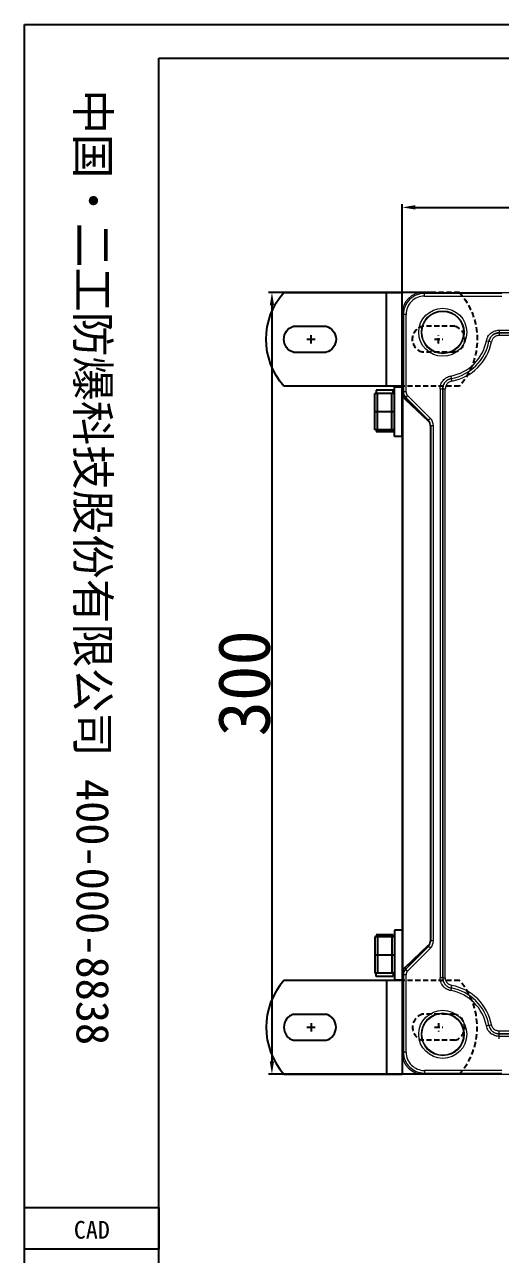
# Model space of a CAD drawing. Header units: millimetres. Extents: x 3916 to 6020, y 1867 to 2649.
# Drawn here: x 3915.7 to 4098.4, y 2177.4 to 2649.2 of the extents above; entities that cross this region are included whole.
import ezdxf

# ---------------------------------------------------------------- set-up
doc = ezdxf.new("R2010")
doc.units = ezdxf.units.MM
doc.linetypes.add('ACAD_ISO02W100', pattern=[15, 12, -3])
doc.linetypes.add('虚线', pattern=[3, 2, -1])
doc.layers.add('13', color=7, linetype='Continuous', lineweight=18)
doc.layers.add('图层1', color=6, linetype='Continuous', lineweight=5)
doc.styles.add('宋体', font='')
doc.styles.get('宋体').set_extended_font_data('SimSun')
doc.dimstyles.new('尺寸标注$0', dxfattribs={"dimtxt": 20, "dimasz": 5, "dimexe": 1.25, "dimexo": 1, "dimtad": 1, "dimdec": 0, "dimdsep": 46, "dimtxsty": '宋体', "dimcen": 2.5, "dimclrd": 1, "dimclre": 1, "dimclrt": 1, "dimadec": 0, "dimazin": 0, "dimtfac": 1, "dimtdec": 0, "dimtmove": 0, "dimatfit": 3, "dimfxl": 0, "dimarcsym": 0})

# ---------------------------------------------------------------- blocks, each defined once
blk = doc.blocks.new('*D21')
at = {"color": 1, "lineweight": -2, "transparency": 16777216}
for p, q in [((4060.69, 2524.15), (4060.69, 2580.33)), ((4065.69, 2579.08), (4355.63, 2579.08)), ((4360.63, 2531.06), (4360.63, 2580.33))]:
    blk.add_line(p, q, dxfattribs=at)
at = {"color": 1, "transparency": 16777216}
for points in [[(4065.69, 2579.92), (4065.69, 2578.25), (4060.69, 2579.08)], [(4355.63, 2579.92), (4355.63, 2578.25), (4360.63, 2579.08)]]:
    blk.add_solid(points, dxfattribs=at)
at = {"layer": 'Defpoints', "color": 0, "transparency": 16777216}
for p in [(4360.63, 2579.08), (4360.63, 2530.06), (4060.69, 2523.15)]:
    blk.add_point(p, dxfattribs=at)
at = {"color": 1, "transparency": 16777216, "insert": (4210.66, 2589.71), "char_height": 20, "attachment_point": 5, "style": '宋体'}
blk.add_mtext('300', dxfattribs=at)
blk = doc.blocks.new('LX300300')
at = {"layer": '13'}
for p, q in [((-1439.23, 19915.44), (-1439.2, 19915.4)), ((-1439.23, 19915.44), (-1155.28, 19915.44)), ((-1409.06, 19914.98), (-1438.75, 19914.98)), ((-1438.75, 19913.98), (-1409.06, 19913.98)), ((-1447.23, 19623.49), (-1447.23, 19907.44)), ((-1447.2, 19907.4), (-1447.23, 19907.44)), ((-1446.78, 19906.95), (-1446.78, 19877.27)), ((-1445.78, 19877.27), (-1445.78, 19906.96)), ((-1410.06, 19900.91), (-1410.06, 19899.91)), ((-1410.06, 19900.91), (-1184.45, 19900.91)), ((-1414.93, 19896.89), (-1413.96, 19896.7)), ((-1413.94, 19896.69), (-1412.96, 19896.5)), ((-1184.45, 19899.91), (-1410.06, 19899.91)), ((-1410.05, 19899.89), (-1184.47, 19899.89)), ((-1410.05, 19899.89), (-1410.05, 19898.9)), ((-1184.47, 19898.9), (-1410.05, 19898.9)), ((-1428.63, 19883.35), (-1428.45, 19882.37)), ((-1428.44, 19882.36), (-1428.26, 19881.38)), ((-1446.78, 19877.27), (-1446.99, 19876.75)), ((-1445.78, 19877.27), (-1446.78, 19877.27)), ((-1432.7, 19878.47), (-1431.71, 19878.47)), ((-1432.7, 19878.47), (-1432.7, 19652.45)), ((-1431.71, 19652.45), (-1431.71, 19878.47)), ((-1431.69, 19878.46), (-1430.7, 19878.46)), ((-1431.69, 19878.46), (-1431.69, 19652.47)), ((-1430.7, 19652.47), (-1430.7, 19878.46)), ((-1446.99, 19876.75), (-1446.99, 19654.18)), ((-1446.83, 19655.57), (-1446.83, 19875.36)), ((-1446.09, 19874.33), (-1437.23, 19865.99)), ((-1446.08, 19874.69), (-1445.9, 19875.14)), ((-1437.22, 19866.34), (-1446.08, 19874.69)), ((-1445.19, 19875.85), (-1445.9, 19875.14)), ((-1445.9, 19875.14), (-1437.15, 19866.4)), ((-1436.44, 19867.1), (-1445.19, 19875.85)), ((-1437.15, 19866.4), (-1437.22, 19866.34)), ((-1436.44, 19867.1), (-1437.15, 19866.4)), ((-1436.47, 19864.24), (-1436.47, 19666.69)), ((-1436.47, 19864.24), (-1436.31, 19864.24)), ((-1436.31, 19864.24), (-1436.27, 19864.27)), ((-1436.31, 19666.69), (-1436.31, 19864.24)), ((-1436.27, 19864.27), (-1436.27, 19666.65)), ((-1435.27, 19864.27), (-1436.27, 19864.27)), ((-1435.27, 19666.65), (-1435.27, 19864.27)), ((-1446.09, 19656.59), (-1437.23, 19664.94)), ((-1436.47, 19666.69), (-1436.31, 19666.69)), ((-1436.31, 19666.69), (-1436.27, 19666.65)), ((-1435.27, 19666.65), (-1436.27, 19666.65)), ((-1437.22, 19664.58), (-1446.08, 19656.24)), ((-1445.9, 19655.78), (-1437.15, 19664.53)), ((-1436.44, 19663.82), (-1445.19, 19655.07)), ((-1437.15, 19664.53), (-1437.22, 19664.58)), ((-1436.44, 19663.82), (-1437.15, 19664.53)), ((-1446.08, 19656.24), (-1445.9, 19655.78)), ((-1445.19, 19655.07), (-1445.9, 19655.78)), ((-1446.78, 19653.66), (-1446.99, 19654.18)), ((-1446.78, 19653.66), (-1446.78, 19623.97)), ((-1445.78, 19653.66), (-1446.78, 19653.66)), ((-1445.78, 19623.97), (-1445.78, 19653.66)), ((-1431.71, 19652.45), (-1432.7, 19652.45)), ((-1431.69, 19652.47), (-1430.7, 19652.47)), ((-1428.45, 19648.55), (-1428.63, 19647.57)), ((-1428.44, 19648.57), (-1428.26, 19649.55)), ((-1413.96, 19634.23), (-1414.93, 19634.04)), ((-1413.94, 19634.24), (-1412.96, 19634.43)), ((-1410.05, 19631.03), (-1410.05, 19632.03)), ((-1184.47, 19632.03), (-1410.05, 19632.03)), ((-1410.06, 19629.02), (-1410.06, 19631.01)), ((-1184.45, 19631.01), (-1410.06, 19631.01)), ((-1410.06, 19630.02), (-1184.45, 19630.02)), ((-1410.05, 19631.03), (-1184.47, 19631.03)), ((-1447.2, 19623.52), (-1447.23, 19623.49)), ((-1439.23, 19615.49), (-1439.2, 19615.52)), ((-1439.23, 19615.49), (-1155.28, 19615.49)), ((-1409.06, 19616.94), (-1438.75, 19616.94)), ((-1438.75, 19616.94), (-1438.75, 19615.94)), ((-1438.75, 19615.94), (-1409.06, 19615.94))]:
    blk.add_line(p, q, dxfattribs=at)
for centre, radius in [((-1431.68, 19900.13), 9.22), ((-1431.68, 19900.13), 8.22), ((-1431.68, 19900.13), 8), ((-1431.68, 19630.79), 9.22), ((-1431.68, 19630.79), 8.22), ((-1431.68, 19630.79), 8)]:
    blk.add_circle(centre, radius, dxfattribs=at)
for centre, radius, start, end in [((-1431.68, 19900.13), 17.06, 280.2979, 349.0335), ((-1431.68, 19900.13), 18.05, 280.2979, 349.0335), ((-1431.68, 19900.13), 18.07, 280.331, 349.0008), ((-1431.68, 19900.13), 19.06, 280.331, 349.0008), ((-1431.68, 19630.79), 17.06, 10.9665, 79.7021), ((-1431.68, 19630.79), 18.05, 10.9665, 79.7021), ((-1431.68, 19630.79), 18.07, 10.9992, 79.669), ((-1431.68, 19630.79), 19.06, 10.9992, 79.669)]:
    blk.add_arc(centre, radius, start, end, dxfattribs=at)
for centre, major_axis, ratio, start_param, end_param in [((-1439.23, 19907.43), (5.66, -5.66), 0.999695, 2.356347, 3.926839), ((-1438.78, 19906.98), (5.66, -5.66), 0.999772, 2.352781, 3.930404), ((-1438.78, 19906.98), (4.95, -4.95), 0.999695, 2.352272, 3.930404), ((-1443.78, 19877.27), (-1.11, -2.79), 0.999632, 5.09321, 5.878951), ((-1443.78, 19877.27), (-0.74, -1.86), 0.998897, 5.09321, 5.878951), ((-1447.17, 19875.36), (0.454, 0.209), 0.366677, 5.385578, 6.247018), ((-1443.58, 19876.92), (-2.95, -2.09), 0.955888, 6.105193, 6.47305), ((-1443.92, 19876.92), (-2.53, -1.81), 0.948739, 6.105313, 6.473169), ((-1446.43, 19874.33), (0.343, 0.364), 0.566149, 5.202206, 6.230789), ((-1437.57, 19865.99), (0.343, 0.364), 0.566149, 5.202206, 6.230789), ((-1439.06, 19864.17), (-2.45, -0.85), 0.958263, 2.819757, 3.604888), ((-1439.4, 19864.17), (-2.93, -1.01), 0.965117, 2.820022, 3.605154), ((-1439.27, 19864.27), (-2.4, -1.8), 0.998416, 2.49853, 3.283662), ((-1439.27, 19864.27), (3.2, 2.4), 0.999049, 5.640123, 6.425254), ((-1439.06, 19666.75), (2.45, -0.85), 0.958263, 5.81989, 6.605021), ((-1437.57, 19664.94), (0.343, -0.364), 0.566149, 0.052396, 1.08098), ((-1439.4, 19666.75), (2.93, -1.01), 0.965117, 5.819624, 6.604756), ((-1439.27, 19666.65), (2.4, -1.8), 0.998416, 6.141116, 6.926248), ((-1439.27, 19666.65), (3.2, -2.4), 0.999049, 6.141116, 6.926248), ((-1443.58, 19654.01), (2.95, -2.09), 0.955888, 2.951728, 3.319585), ((-1447.17, 19655.57), (0.454, -0.209), 0.366677, 0.036168, 0.897607), ((-1443.78, 19653.66), (1.11, -2.79), 0.999632, 3.545827, 4.331568), ((-1443.92, 19654.01), (2.53, -1.81), 0.948739, 2.951609, 3.319465), ((-1446.43, 19656.59), (0.343, -0.364), 0.566149, 0.052396, 1.08098), ((-1443.78, 19653.66), (-0.74, 1.86), 0.998897, 0.404234, 1.189975), ((-1439.23, 19623.49), (5.66, 5.66), 0.999695, 2.356347, 3.926839), ((-1438.78, 19623.94), (-5.66, -5.66), 0.999772, 5.494374, 7.071996), ((-1438.78, 19623.94), (4.95, 4.95), 0.999695, 2.352781, 3.930913)]:
    blk.add_ellipse(centre, major_axis=major_axis, ratio=ratio, start_param=start_param, end_param=end_param, dxfattribs=at)
for points, degree in [([(-1439.26, 19915.4), (-1438.75, 19914.98)], 1), ([(-1446.78, 19906.95), (-1447.2, 19907.47)], 1), ([(-1413.94, 19896.69), (-1413.95, 19896.69), (-1413.95, 19896.7), (-1413.96, 19896.7)], 3), ([(-1410.06, 19899.91), (-1410.06, 19899.91), (-1410.05, 19899.9), (-1410.05, 19899.89)], 3), ([(-1428.45, 19882.37), (-1428.45, 19882.37), (-1428.44, 19882.36), (-1428.44, 19882.36)], 3), ([(-1431.69, 19878.46), (-1431.7, 19878.46), (-1431.7, 19878.47), (-1431.71, 19878.47)], 3), ([(-1431.69, 19652.47), (-1431.7, 19652.46), (-1431.7, 19652.46), (-1431.71, 19652.45)], 3), ([(-1428.45, 19648.55), (-1428.45, 19648.56), (-1428.44, 19648.56), (-1428.44, 19648.57)], 3), ([(-1413.94, 19634.24), (-1413.95, 19634.23), (-1413.95, 19634.23), (-1413.96, 19634.23)], 3), ([(-1410.06, 19631.01), (-1410.06, 19631.02), (-1410.05, 19631.02), (-1410.05, 19631.03)], 3), ([(-1446.78, 19623.97), (-1446.92, 19623.8), (-1447.06, 19623.63), (-1447.2, 19623.46)], 3), ([(-1439.26, 19615.52), (-1439.09, 19615.66), (-1438.92, 19615.8), (-1438.75, 19615.94)], 3)]:
    blk.add_open_spline(points, degree=degree, dxfattribs=at)
for points, knots in [([(-1438.75, 19913.98), (-1438.75, 19914.11), (-1438.75, 19914.24), (-1438.75, 19914.48), (-1438.75, 19914.59), (-1438.75, 19914.78), (-1438.75, 19914.85), (-1438.75, 19914.95), (-1438.75, 19914.98), (-1438.75, 19914.98)], [0, 0, 0, 0, 8280.546413, 8280.546413, 16561.092826, 16561.092826, 24841.639239, 24841.639239, 33122.185653, 33122.185653, 33122.185653, 33122.185653]), ([(-1445.78, 19906.96), (-1445.91, 19906.96), (-1446.04, 19906.96), (-1446.28, 19906.96), (-1446.39, 19906.96), (-1446.57, 19906.96), (-1446.65, 19906.96), (-1446.75, 19906.96), (-1446.78, 19906.96), (-1446.78, 19906.95)], [0, 0, 0, 0, 8268.615345, 8268.615345, 16537.23069, 16537.23069, 24805.846034, 24805.846034, 33074.461379, 33074.461379, 33074.461379, 33074.461379]), ([(-1414.93, 19896.89), (-1414.88, 19897.17), (-1414.8, 19897.45), (-1414.65, 19897.84), (-1414.59, 19897.97), (-1414.47, 19898.23), (-1414.4, 19898.36), (-1414.18, 19898.73), (-1414.02, 19898.96), (-1413.74, 19899.28), (-1413.64, 19899.39), (-1413.44, 19899.59), (-1413.33, 19899.68), (-1413, 19899.96), (-1412.76, 19900.12), (-1412.39, 19900.33), (-1412.27, 19900.39), (-1412.01, 19900.51), (-1411.87, 19900.57), (-1411.47, 19900.71), (-1411.19, 19900.78), (-1410.63, 19900.88), (-1410.35, 19900.91), (-1410.06, 19900.91)], [0, 0, 0, 0, 10216.493729, 10216.493729, 15324.740594, 15324.740594, 20432.987459, 20432.987459, 30649.481188, 30649.481188, 35757.728053, 35757.728053, 40865.974918, 40865.974918, 51082.468647, 51082.468647, 56190.715512, 56190.715512, 61298.962376, 61298.962376, 71515.456106, 71515.456106, 81731.949835, 81731.949835, 81731.949835, 81731.949835]), ([(-1410.06, 19899.91), (-1410.29, 19899.91), (-1410.52, 19899.89), (-1410.97, 19899.81), (-1411.19, 19899.76), (-1411.51, 19899.64), (-1411.62, 19899.6), (-1411.82, 19899.5), (-1411.93, 19899.45), (-1412.22, 19899.28), (-1412.41, 19899.15), (-1412.68, 19898.94), (-1412.76, 19898.86), (-1412.92, 19898.7), (-1413, 19898.62), (-1413.22, 19898.36), (-1413.36, 19898.17), (-1413.59, 19897.78), (-1413.69, 19897.57), (-1413.85, 19897.14), (-1413.91, 19896.93), (-1413.96, 19896.7)], [0, 0, 0, 0, 9472.460558, 9472.460558, 18944.921116, 18944.921116, 23681.151395, 23681.151395, 28417.381675, 28417.381675, 37889.842233, 37889.842233, 42626.072512, 42626.072512, 47362.302791, 47362.302791, 56834.763349, 56834.763349, 66307.223907, 66307.223907, 75779.684466, 75779.684466, 75779.684466, 75779.684466]), ([(-1413.94, 19896.69), (-1413.9, 19896.91), (-1413.84, 19897.13), (-1413.71, 19897.45), (-1413.67, 19897.56), (-1413.57, 19897.76), (-1413.51, 19897.86), (-1413.34, 19898.15), (-1413.21, 19898.34), (-1412.99, 19898.6), (-1412.91, 19898.68), (-1412.74, 19898.84), (-1412.57, 19898.99), (-1412.39, 19899.13), (-1412.2, 19899.26), (-1412.11, 19899.32), (-1411.81, 19899.49), (-1411.61, 19899.58), (-1411.29, 19899.7), (-1411.18, 19899.73), (-1410.96, 19899.79), (-1410.84, 19899.82), (-1410.51, 19899.87), (-1410.28, 19899.89), (-1410.05, 19899.89)], [0, 0, 0, 0, 11260.295457, 11260.295457, 16890.443185, 16890.443185, 22520.590913, 22520.590913, 33780.88637, 33780.88637, 39411.034098, 39411.034098, 45041.181827, 50671.329555, 50671.329555, 56301.477283, 56301.477283, 67561.77274, 67561.77274, 73191.920468, 73191.920468, 78822.068197, 78822.068197, 90082.363653, 90082.363653, 90082.363653, 90082.363653]), ([(-1410.05, 19898.9), (-1410.22, 19898.9), (-1410.39, 19898.88), (-1410.73, 19898.83), (-1410.9, 19898.78), (-1411.22, 19898.67), (-1411.37, 19898.6), (-1411.67, 19898.43), (-1411.81, 19898.33), (-1412.01, 19898.17), (-1412.07, 19898.11), (-1412.19, 19897.99), (-1412.25, 19897.93), (-1412.42, 19897.73), (-1412.51, 19897.6), (-1412.69, 19897.3), (-1412.76, 19897.15), (-1412.89, 19896.83), (-1412.93, 19896.67), (-1412.96, 19896.5)], [0, 0, 0, 0, 8422.524239, 8422.524239, 16845.048478, 16845.048478, 25267.572716, 25267.572716, 33690.096955, 33690.096955, 37901.359075, 37901.359075, 42112.621194, 42112.621194, 50535.145433, 50535.145433, 58957.669671, 58957.669671, 67380.19391, 67380.19391, 67380.19391, 67380.19391]), ([(-1432.7, 19878.47), (-1432.7, 19878.76), (-1432.68, 19879.05), (-1432.6, 19879.47), (-1432.57, 19879.61), (-1432.5, 19879.89), (-1432.46, 19880.03), (-1432.31, 19880.44), (-1432.19, 19880.7), (-1431.97, 19881.07), (-1431.9, 19881.19), (-1431.73, 19881.42), (-1431.64, 19881.54), (-1431.37, 19881.87), (-1431.16, 19882.08), (-1430.84, 19882.35), (-1430.72, 19882.44), (-1430.49, 19882.61), (-1430.37, 19882.69), (-1429.99, 19882.9), (-1429.73, 19883.03), (-1429.33, 19883.17), (-1429.19, 19883.22), (-1428.91, 19883.29), (-1428.77, 19883.33), (-1428.63, 19883.35)], [0, 0, 0, 0, 11224.128904, 11224.128904, 16836.193356, 16836.193356, 22448.257807, 22448.257807, 33672.386711, 33672.386711, 39284.451163, 39284.451163, 44896.515615, 44896.515615, 56120.644519, 56120.644519, 61732.70897, 61732.70897, 67344.773422, 67344.773422, 78568.902326, 78568.902326, 84180.966778, 84180.966778, 89793.03123, 89793.03123, 89793.03123, 89793.03123]), ([(-1428.45, 19882.37), (-1428.56, 19882.35), (-1428.68, 19882.33), (-1428.9, 19882.27), (-1429.01, 19882.23), (-1429.33, 19882.11), (-1429.54, 19882.02), (-1429.84, 19881.84), (-1429.94, 19881.78), (-1430.13, 19881.65), (-1430.22, 19881.58), (-1430.48, 19881.35), (-1430.64, 19881.19), (-1430.86, 19880.93), (-1430.93, 19880.83), (-1431.07, 19880.64), (-1431.13, 19880.55), (-1431.3, 19880.25), (-1431.39, 19880.04), (-1431.51, 19879.72), (-1431.55, 19879.6), (-1431.6, 19879.38), (-1431.63, 19879.27), (-1431.69, 19878.93), (-1431.71, 19878.7), (-1431.71, 19878.47)], [0, 0, 0, 0, 5611.672194, 5611.672194, 11223.344388, 11223.344388, 22446.688777, 22446.688777, 28058.360971, 28058.360971, 33670.033165, 33670.033165, 44893.377553, 44893.377553, 50505.049747, 50505.049747, 56116.721941, 56116.721941, 67340.06633, 67340.06633, 72951.738524, 72951.738524, 78563.410718, 78563.410718, 89786.755106, 89786.755106, 89786.755106, 89786.755106]), ([(-1431.69, 19878.46), (-1431.69, 19878.69), (-1431.67, 19878.92), (-1431.61, 19879.26), (-1431.59, 19879.37), (-1431.53, 19879.59), (-1431.49, 19879.7), (-1431.37, 19880.03), (-1431.28, 19880.23), (-1431.11, 19880.53), (-1431.05, 19880.63), (-1430.91, 19880.82), (-1430.77, 19881), (-1430.62, 19881.17), (-1430.46, 19881.33), (-1430.37, 19881.41), (-1430.11, 19881.64), (-1429.92, 19881.77), (-1429.53, 19882), (-1429.32, 19882.1), (-1428.89, 19882.26), (-1428.67, 19882.32), (-1428.44, 19882.36)], [0, 0, 0, 0, 10177.388215, 10177.388215, 15266.082323, 15266.082323, 20354.776431, 20354.776431, 30532.164646, 30532.164646, 35620.858754, 35620.858754, 40709.552862, 45798.246969, 45798.246969, 50886.941077, 50886.941077, 61064.329292, 61064.329292, 71241.717508, 71241.717508, 81419.105723, 81419.105723, 81419.105723, 81419.105723]), ([(-1428.26, 19881.38), (-1428.43, 19881.35), (-1428.6, 19881.3), (-1428.92, 19881.18), (-1429.08, 19881.11), (-1429.37, 19880.94), (-1429.51, 19880.84), (-1429.77, 19880.62), (-1429.9, 19880.49), (-1430.06, 19880.3), (-1430.11, 19880.23), (-1430.21, 19880.08), (-1430.26, 19880.01), (-1430.39, 19879.79), (-1430.46, 19879.63), (-1430.58, 19879.31), (-1430.62, 19879.14), (-1430.68, 19878.8), (-1430.7, 19878.63), (-1430.7, 19878.46)], [0, 0, 0, 0, 8393.538442, 8393.538442, 16787.076883, 16787.076883, 25180.615325, 25180.615325, 33574.153766, 33574.153766, 37770.922987, 37770.922987, 41967.692208, 41967.692208, 50361.230649, 50361.230649, 58754.769091, 58754.769091, 67148.307532, 67148.307532, 67148.307532, 67148.307532]), ([(-1446.71, 19875.56), (-1446.76, 19875.66), (-1446.8, 19875.76), (-1446.87, 19875.95), (-1446.89, 19876.05), (-1446.94, 19876.25), (-1446.95, 19876.35), (-1446.97, 19876.5), (-1446.98, 19876.55), (-1446.98, 19876.62), (-1446.98, 19876.65), (-1446.98, 19876.7), (-1446.98, 19876.72), (-1446.99, 19876.75)], [0, 0, 0, 0, 11753.825443, 11753.825443, 23507.650886, 23507.650886, 35261.476328, 35261.476328, 41138.38905, 41138.38905, 44076.845411, 44076.845411, 47015.301771, 47015.301771, 47015.301771, 47015.301771]), ([(-1446.99, 19876.75), (-1446.99, 19876.72), (-1446.98, 19876.69), (-1446.98, 19876.63), (-1446.98, 19876.54), (-1446.98, 19876.46), (-1446.97, 19876.28), (-1446.96, 19876.16), (-1446.93, 19875.93), (-1446.92, 19875.82), (-1446.88, 19875.59), (-1446.85, 19875.47), (-1446.83, 19875.36)], [0, 0, 0, 0, 2938.64449, 2938.64449, 5877.28898, 11754.577959, 11754.577959, 23509.155918, 23509.155918, 35263.733878, 35263.733878, 47018.311837, 47018.311837, 47018.311837, 47018.311837]), ([(-1446.99, 19654.19), (-1446.98, 19654.42), (-1446.97, 19654.65), (-1446.92, 19655.11), (-1446.88, 19655.34), (-1446.83, 19655.57)], [0, 0, 0, 0, 8542.046091, 8542.046091, 17084.092181, 17084.092181, 17084.092181, 17084.092181]), ([(-1446.71, 19655.36), (-1446.78, 19655.2), (-1446.94, 19654.81), (-1446.97, 19654.41), (-1446.99, 19654.18)], [0, 0, 0, 0, 6967.106332, 17083.974532, 17083.974532, 17083.974532, 17083.974532]), ([(-1428.63, 19647.57), (-1428.91, 19647.62), (-1429.19, 19647.7), (-1429.59, 19647.85), (-1429.73, 19647.9), (-1429.99, 19648.03), (-1430.11, 19648.09), (-1430.49, 19648.31), (-1430.72, 19648.48), (-1431.05, 19648.75), (-1431.16, 19648.85), (-1431.36, 19649.05), (-1431.46, 19649.16), (-1431.74, 19649.49), (-1431.9, 19649.73), (-1432.11, 19650.1), (-1432.18, 19650.23), (-1432.3, 19650.49), (-1432.36, 19650.63), (-1432.51, 19651.03), (-1432.58, 19651.31), (-1432.65, 19651.73), (-1432.67, 19651.88), (-1432.7, 19652.16), (-1432.7, 19652.31), (-1432.7, 19652.45)], [0, 0, 0, 0, 10346.068603, 10346.068603, 15519.102904, 15519.102904, 20692.137205, 20692.137205, 31038.205808, 31038.205808, 36211.240109, 36211.240109, 41384.27441, 41384.27441, 51730.343013, 51730.343013, 56903.377314, 56903.377314, 62076.411615, 62076.411615, 72422.480218, 72422.480218, 77595.514519, 77595.514519, 82768.54882, 82768.54882, 82768.54882, 82768.54882]), ([(-1431.71, 19652.45), (-1431.71, 19652.34), (-1431.7, 19652.22), (-1431.68, 19651.99), (-1431.67, 19651.88), (-1431.61, 19651.54), (-1431.55, 19651.32), (-1431.43, 19650.99), (-1431.39, 19650.88), (-1431.29, 19650.67), (-1431.24, 19650.57), (-1431.07, 19650.28), (-1430.94, 19650.09), (-1430.71, 19649.82), (-1430.64, 19649.73), (-1430.47, 19649.57), (-1430.39, 19649.49), (-1430.13, 19649.27), (-1429.94, 19649.14), (-1429.64, 19648.97), (-1429.54, 19648.91), (-1429.33, 19648.82), (-1429.22, 19648.77), (-1428.9, 19648.65), (-1428.68, 19648.59), (-1428.45, 19648.55)], [0, 0, 0, 0, 5175.939162, 5175.939162, 10351.878324, 10351.878324, 20703.756649, 20703.756649, 25879.695811, 25879.695811, 31055.634973, 31055.634973, 41407.513298, 41407.513298, 46583.45246, 46583.45246, 51759.391622, 51759.391622, 62111.269946, 62111.269946, 67287.209109, 67287.209109, 72463.148271, 72463.148271, 82815.026595, 82815.026595, 82815.026595, 82815.026595]), ([(-1431.69, 19652.47), (-1431.69, 19652.23), (-1431.67, 19652.01), (-1431.61, 19651.67), (-1431.59, 19651.55), (-1431.53, 19651.33), (-1431.49, 19651.22), (-1431.37, 19650.9), (-1431.28, 19650.69), (-1431.11, 19650.39), (-1431.05, 19650.3), (-1430.91, 19650.11), (-1430.77, 19649.92), (-1430.62, 19649.75), (-1430.46, 19649.59), (-1430.37, 19649.51), (-1430.11, 19649.29), (-1429.92, 19649.16), (-1429.53, 19648.93), (-1429.32, 19648.83), (-1428.89, 19648.67), (-1428.67, 19648.61), (-1428.44, 19648.57)], [0, 0, 0, 0, 9389.801091, 9389.801091, 14084.701636, 14084.701636, 18779.602182, 18779.602182, 28169.403272, 28169.403272, 32864.303818, 32864.303818, 37559.204363, 42254.104908, 42254.104908, 46949.005454, 46949.005454, 56338.806545, 56338.806545, 65728.607635, 65728.607635, 75118.408726, 75118.408726, 75118.408726, 75118.408726]), ([(-1428.26, 19649.55), (-1428.43, 19649.58), (-1428.6, 19649.62), (-1428.92, 19649.74), (-1429.08, 19649.82), (-1429.37, 19649.99), (-1429.51, 19650.09), (-1429.77, 19650.31), (-1429.9, 19650.43), (-1430.06, 19650.63), (-1430.11, 19650.7), (-1430.21, 19650.84), (-1430.26, 19650.91), (-1430.39, 19651.14), (-1430.46, 19651.29), (-1430.58, 19651.61), (-1430.62, 19651.78), (-1430.68, 19652.12), (-1430.7, 19652.29), (-1430.7, 19652.47)], [0, 0, 0, 0, 7742.754866, 7742.754866, 15485.509732, 15485.509732, 23228.264598, 23228.264598, 30971.019464, 30971.019464, 34842.396897, 34842.396897, 38713.774329, 38713.774329, 46456.529195, 46456.529195, 54199.284061, 54199.284061, 61942.038927, 61942.038927, 61942.038927, 61942.038927]), ([(-1410.06, 19630.02), (-1410.35, 19630.02), (-1410.64, 19630.04), (-1411.05, 19630.12), (-1411.19, 19630.15), (-1411.47, 19630.22), (-1411.61, 19630.26), (-1412.01, 19630.41), (-1412.27, 19630.53), (-1412.64, 19630.74), (-1412.76, 19630.81), (-1413, 19630.97), (-1413.11, 19631.06), (-1413.44, 19631.34), (-1413.65, 19631.53), (-1413.92, 19631.86), (-1414.01, 19631.97), (-1414.18, 19632.2), (-1414.26, 19632.32), (-1414.48, 19632.69), (-1414.6, 19632.95), (-1414.8, 19633.48), (-1414.88, 19633.75), (-1414.93, 19634.04)], [0, 0, 0, 0, 9296.098808, 9296.098808, 13944.148212, 13944.148212, 18592.197616, 18592.197616, 27888.296424, 27888.296424, 32536.345828, 32536.345828, 37184.395232, 37184.395232, 46480.49404, 46480.49404, 51128.543444, 51128.543444, 55776.592848, 55776.592848, 65072.691656, 65072.691656, 74368.790464, 74368.790464, 74368.790464, 74368.790464]), ([(-1413.96, 19634.23), (-1413.91, 19634), (-1413.85, 19633.78), (-1413.69, 19633.36), (-1413.59, 19633.15), (-1413.42, 19632.86), (-1413.35, 19632.76), (-1413.22, 19632.57), (-1413.15, 19632.48), (-1412.93, 19632.22), (-1412.77, 19632.06), (-1412.5, 19631.85), (-1412.41, 19631.78), (-1412.22, 19631.65), (-1412.13, 19631.59), (-1411.83, 19631.42), (-1411.62, 19631.32), (-1411.19, 19631.17), (-1410.97, 19631.11), (-1410.52, 19631.03), (-1410.29, 19631.01), (-1410.06, 19631.01)], [0, 0, 0, 0, 8625.424961, 8625.424961, 17250.849922, 17250.849922, 21563.562403, 21563.562403, 25876.274883, 25876.274883, 34501.699844, 34501.699844, 38814.412325, 38814.412325, 43127.124806, 43127.124806, 51752.549767, 51752.549767, 60377.974728, 60377.974728, 69003.399689, 69003.399689, 69003.399689, 69003.399689]), ([(-1413.94, 19634.24), (-1413.9, 19634.01), (-1413.84, 19633.79), (-1413.71, 19633.47), (-1413.67, 19633.37), (-1413.57, 19633.16), (-1413.51, 19633.06), (-1413.34, 19632.77), (-1413.21, 19632.59), (-1412.99, 19632.33), (-1412.91, 19632.25), (-1412.74, 19632.09), (-1412.57, 19631.93), (-1412.39, 19631.8), (-1412.2, 19631.67), (-1412.11, 19631.6), (-1411.81, 19631.44), (-1411.61, 19631.34), (-1411.29, 19631.23), (-1411.18, 19631.19), (-1410.96, 19631.13), (-1410.84, 19631.11), (-1410.51, 19631.05), (-1410.28, 19631.03), (-1410.05, 19631.03)], [0, 0, 0, 0, 10254.836699, 10254.836699, 15382.255048, 15382.255048, 20509.673397, 20509.673397, 30764.510096, 30764.510096, 35891.928445, 35891.928445, 41019.346794, 46146.765144, 46146.765144, 51274.183493, 51274.183493, 61529.020191, 61529.020191, 66656.438541, 66656.438541, 71783.85689, 71783.85689, 82038.693589, 82038.693589, 82038.693589, 82038.693589]), ([(-1410.05, 19632.03), (-1410.22, 19632.03), (-1410.39, 19632.04), (-1410.73, 19632.1), (-1410.9, 19632.14), (-1411.22, 19632.26), (-1411.37, 19632.33), (-1411.67, 19632.5), (-1411.81, 19632.59), (-1412.01, 19632.76), (-1412.07, 19632.81), (-1412.19, 19632.93), (-1412.25, 19633), (-1412.42, 19633.19), (-1412.51, 19633.33), (-1412.69, 19633.62), (-1412.76, 19633.78), (-1412.89, 19634.1), (-1412.93, 19634.26), (-1412.96, 19634.43)], [0, 0, 0, 0, 7671.569846, 7671.569846, 15343.139692, 15343.139692, 23014.709539, 23014.709539, 30686.279385, 30686.279385, 34522.064308, 34522.064308, 38357.849231, 38357.849231, 46029.419077, 46029.419077, 53700.988924, 53700.988924, 61372.55877, 61372.55877, 61372.55877, 61372.55877]), ([(-1445.78, 19623.97), (-1445.91, 19623.97), (-1446.04, 19623.97), (-1446.28, 19623.97), (-1446.39, 19623.97), (-1446.57, 19623.97), (-1446.65, 19623.97), (-1446.75, 19623.97), (-1446.78, 19623.97), (-1446.78, 19623.97)], [0, 0, 0, 0, 7488.616992, 7488.616992, 14977.233985, 14977.233985, 22465.850977, 22465.850977, 29954.46797, 29954.46797, 29954.46797, 29954.46797])]:
    blk.add_open_spline(points, degree=3, knots=knots, dxfattribs=at)
blk = doc.blocks.new('4652050')
for p, q in [((20787.99, 11616.7), (20742.58, 11616.7)), ((20781.99, 11616.7), (20781.99, 11580.7)), ((20787.99, 11616.7), (20787.99, 11580.7)), ((20746.31, 11603.7), (20758.86, 11603.7)), ((20746.31, 11593.7), (20758.86, 11593.7)), ((20742.58, 11580.7), (20787.99, 11580.7))]:
    blk.add_line(p, q)
at = {"color": 4, "linetype": '虚线'}
for p, q in [((20809.98, 11616.7), (20787.99, 11616.7)), ((20808.26, 11603.7), (20795.71, 11603.7)), ((20800.38, 11598.7), (20803.58, 11598.7)), ((20801.98, 11600.3), (20801.98, 11597.1)), ((20808.26, 11593.7), (20795.71, 11593.7)), ((20809.98, 11580.7), (20787.99, 11580.7))]:
    blk.add_line(p, q, dxfattribs=at)
at = {"color": 1, "linetype": 'ACAD_ISO02W100'}
for p, q in [((20751.39, 11598.7), (20754.59, 11598.7)), ((20752.99, 11600.3), (20752.99, 11597.1))]:
    blk.add_line(p, q, dxfattribs=at)
for centre, radius, start, end in [((20763.01, 11598.7), 27.22, 138.6091, 221.3909), ((20747.8, 11598.7), 5.22, 106.5906, 253.4094), ((20757.37, 11598.7), 5.22, 286.5906, 73.4094)]:
    blk.add_arc(centre, radius, start, end)
at = {"color": 4, "linetype": '虚线'}
for centre, radius, start, end in [((20789.56, 11598.7), 27.22, 318.6091, 41.3909), ((20797.2, 11598.7), 5.22, 106.5906, 253.4094), ((20806.77, 11598.7), 5.22, 286.5906, 73.4094)]:
    blk.add_arc(centre, radius, start, end, dxfattribs=at)
blk = doc.blocks.new('415616')
for p, q in [((20719.5, 11466.52), (20716.5, 11466.52)), ((20716.5, 11466.52), (20716.5, 11447.52)), ((20719.5, 11466.52), (20719.5, 11447.52)), ((20709, 11464.02), (20709, 11450.02)), ((20716.5, 11464.02), (20709, 11464.02)), ((20715.98, 11464.78), (20709.42, 11464.78)), ((20709.42, 11464.78), (20710, 11464.02)), ((20710, 11464.02), (20710, 11450.02)), ((20715.5, 11464.02), (20715.98, 11464.78)), ((20715.5, 11464.02), (20715.5, 11450.02)), ((20709, 11457.02), (20716.5, 11457.02)), ((20716.5, 11450.02), (20709, 11450.02)), ((20709.42, 11448.81), (20709.42, 11450.02)), ((20715.98, 11448.81), (20709.42, 11448.81)), ((20715.98, 11450.02), (20715.98, 11448.81)), ((20716.5, 11447.52), (20719.5, 11447.52))]:
    blk.add_line(p, q)
blk = doc.blocks.new('*D23')
at = {"color": 1, "lineweight": -2, "transparency": 16777216}
for p, q in [((4072.62, 2546.48), (4009.41, 2546.48)), ((4010.66, 2541.48), (4010.66, 2251.53)), ((4080.53, 2246.53), (4009.41, 2246.53))]:
    blk.add_line(p, q, dxfattribs=at)
at = {"color": 1, "transparency": 16777216}
for points in [[(4009.83, 2541.48), (4011.5, 2541.48), (4010.66, 2546.48)], [(4009.83, 2251.53), (4011.5, 2251.53), (4010.66, 2246.53)]]:
    blk.add_solid(points, dxfattribs=at)
at = {"layer": 'Defpoints', "color": 0, "transparency": 16777216}
for p in [(4073.62, 2546.48), (4010.66, 2246.53), (4081.53, 2246.53)]:
    blk.add_point(p, dxfattribs=at)
at = {"color": 1, "transparency": 16777216, "insert": (4000.04, 2396.5), "char_height": 20, "attachment_point": 5, "rotation": 90, "style": '宋体'}
blk.add_mtext('300', dxfattribs=at)
blk = doc.blocks.new('A$C765A0FFE')
at = {"color": 0, "lineweight": -3}
for p, q in [((0, 987.23), (1391.52, 987.23)), ((0, 0), (0, 987.23)), ((71.55, 969.34), (1373.63, 969.34)), ((71.55, 17.89), (71.55, 969.34)), ((0, 356.97), (71.55, 356.97)), ((0, 334.81), (0, 356.97)), ((71.55, 356.97), (71.55, 334.81)), ((71.55, 334.81), (0, 334.81))]:
    blk.add_line(p, q, dxfattribs=at)
at = {"linetype": 'ByBlock', "lineweight": -3, "style": '宋体'}
blk.add_text('中国·二工防爆科技股份有限公司 400-000-8838', height=17.3802, rotation=270, dxfattribs=at).set_placement((27.72, 952.66))
at = {"layer": '图层1', "color": 0, "linetype": 'ByBlock', "lineweight": -3, "style": '宋体'}
blk.add_text('CAD', height=9.385, dxfattribs=at).set_placement((26.28, 340.35))
blk = doc.blocks.new('A$C4B561680')
blk.add_blockref('A$C765A0FFE', (0, 0))

msp = doc.modelspace()

# ---------------------------------------------------------------- block references
at = {"xscale": 0.7200000000000001, "yscale": 0.7200000000000001, "zscale": 0.7200000000000001}
msp.add_blockref('A$C4B561680', (3915.72, 1938.4), dxfattribs=at)
at = {"lineweight": -3, "xscale": -1, "rotation": 180}
for name, p in [('4652050', (-16727.33, 14127.18)), ('415616', (-16658.81, 13957.75))]:
    msp.add_blockref(name, p, dxfattribs=at)
at = {"color": 0, "linetype": 'Continuous'}
msp.add_blockref('LX300300', (5507.92, -17368.96), dxfattribs=at)
at = {"lineweight": -3}
for name, p in [('415616', (-16658.81, -9164.75)), ('4652050', (-16727.33, -9334.17))]:
    msp.add_blockref(name, p, dxfattribs=at)

# ---------------------------------------------------------------- dimensions: what is measured, and where the dimension line sits
dim = msp.add_linear_dim(base=(4360.63, 2579.08), p1=(4060.69, 2523.15), p2=(4360.63, 2530.06), dimstyle='尺寸标注$0')
dim.commit()
dim.dimension.update_dxf_attribs({"geometry": '*D21', "text_midpoint": (4210.66, 2579.08), "dimtype": 160})
dim = msp.add_linear_dim(base=(4010.66, 2246.53), p1=(4073.62, 2546.48), p2=(4081.53, 2246.53), angle=90, dimstyle='尺寸标注$0')
dim.commit()
dim.dimension.update_dxf_attribs({"geometry": '*D23', "text_midpoint": (4000.04, 2396.5)})

doc.saveas('drawing.dxf')
